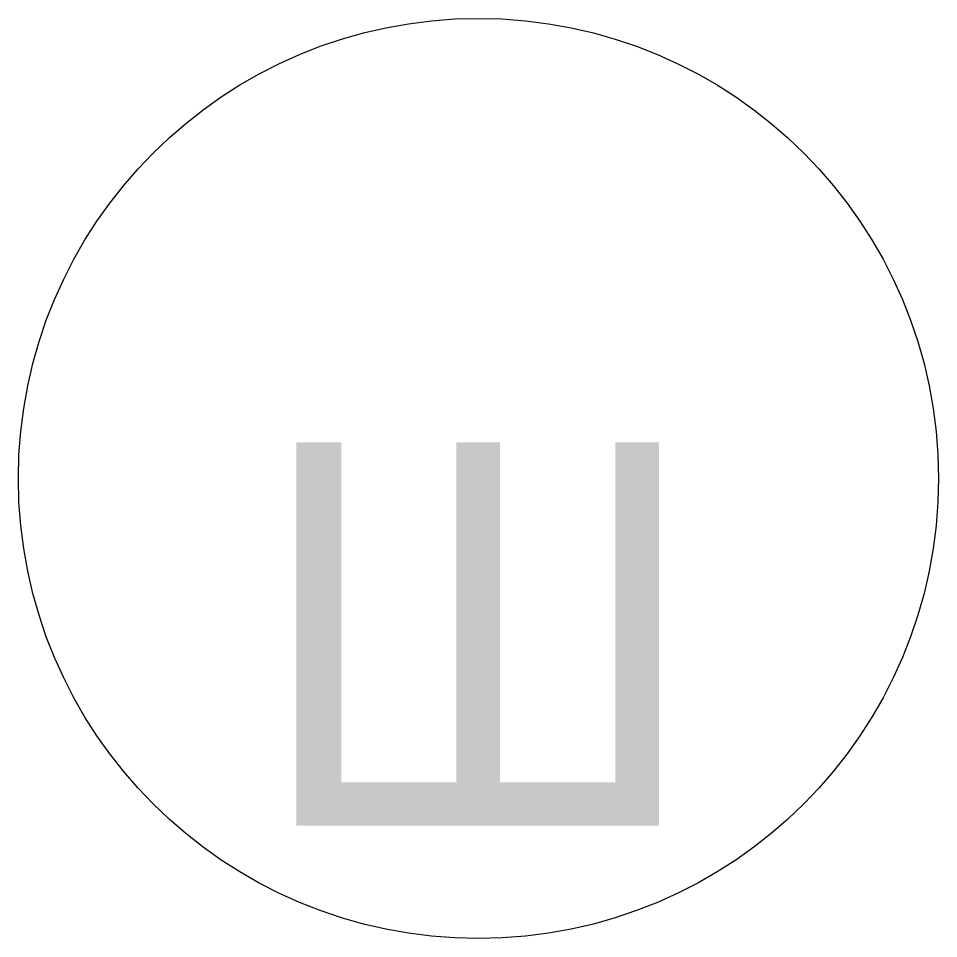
# Model space of a CAD drawing. Header units: millimetres. Extents: x -6467 to 106027, y -7090 to 195095.
# Drawn here: x 65859 to 67059, y 138695 to 139895 of the extents above; entities that cross this region are included whole.
import ezdxf

# ---------------------------------------------------------------- set-up
doc = ezdxf.new("R2010")
doc.units = ezdxf.units.MM
doc.layers.add('Оси-1', color=7, linetype='Continuous', lineweight=20, true_color=0xaaaaaa)
doc.layers.add('Оси-2', color=7, linetype='Continuous', lineweight=9, true_color=0xaaaaaa)
doc.styles.add('Arial', font='arial.ttf', dxfattribs={"width": 0.9, "height": 500})

# ---------------------------------------------------------------- blocks, each defined once
blk = doc.blocks.new('Ось сетки - Круг_Ø6_00__ISO-2_5_0_9K_-17386508-АИ_План этажа Радиаторы_3')
at = {"layer": 'Оси-1'}
blk.add_circle((0, 0), 3, dxfattribs=at)

msp = doc.modelspace()

# ---------------------------------------------------------------- block references
at = {"layer": 'Оси-1', "xscale": 199.9999999999999, "yscale": 199.9999999999999, "zscale": 199.9999999999999, "rotation": 89.99999999999982}
msp.add_blockref('Ось сетки - Круг_Ø6_00__ISO-2_5_0_9K_-17386508-АИ_План этажа Радиаторы_3', (66459.2, 139295.1), dxfattribs=at)

# ---------------------------------------------------------------- texts
at = {"layer": 'Оси-2', "insert": (66458.1, 139092.2), "char_height": 500, "width": 595.8, "attachment_point": 5, "line_spacing_factor": 0.936439, "style": 'Arial'}
msp.add_mtext('\\pxqc,t4.572,9.144,13.716,18.288,22.86,27.432,32.004,36.576,41.148,45.72,50.292,54.864,59.436,64.008,68.58,73.152,77.724,82.296,86.868,91.44,96.012,100.584,105.156,109.728,114.3,118.872,123.444,128.016,132.588,137.16,141.732,146.304;{Ш}', dxfattribs=at)

doc.saveas('drawing.dxf')
